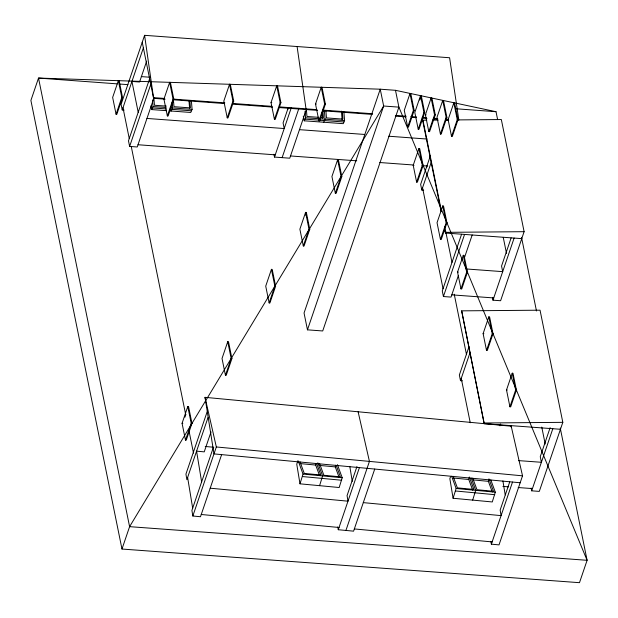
<?xml version="1.0" encoding="UTF-8"?>
<svg xmlns="http://www.w3.org/2000/svg" width="618" height="618" viewBox="0 0 618 618"><rect width="100%" height="100%" fill="white"/><g stroke="black" fill="none" stroke-linecap="round" stroke-linejoin="round"><path stroke-width="0.93" d="M297.714 460.92L296.764 464.265L299.985 483.824L339.174 487.517L342.217 477.753L337.42 464.659M299.985 483.824L303.029 474.06L298.224 460.966M319.267 474.817L315.682 465.053L316.061 463.392M338.865 476.671L335.28 466.899L335.659 465.238M490.831 479.97L495.312 492.191L492.268 501.955L453.079 498.255L456.123 488.49L451.642 476.277M472.685 490.144L468.776 479.491L469.348 476.996L473.906 489.433L457.374 487.872L453.141 476.331M492.283 491.99L488.375 481.337L488.946 478.85L493.504 491.279L476.965 489.719L472.731 478.177M118.362 80.641L112.646 97.428L116.06 114.245L116.825 114.307L122.534 97.52L119.119 80.695L118.362 80.641L121.777 97.459L116.06 114.245M458.85 120.085L449.595 57.744L144.589 35.319L121.089 104.372L122.225 109.973L124.133 110.12M122.225 109.973L143.368 47.864M146.667 61.128L139.568 82.001L131.935 81.437L138.2 112.275M149.633 78.702L128.482 140.819L129.626 146.42L137.25 146.984L154.067 97.574M129.626 146.42L150.769 84.311M165.122 99.174L153.612 98.332L144.589 35.319M166.582 110.684L151.704 109.587L153.048 106.528L152.515 99.985M169.649 82.341L163.932 99.127L167.347 115.945L168.111 116.006L173.828 99.22L170.406 82.395L169.649 82.341L173.063 99.158L167.347 115.945M171.225 111.024L172.569 107.965L172.105 102.356M191.395 100.989L192.09 109.394L190.746 112.461L169.371 110.885M229.541 84.257L223.824 101.043L227.239 117.868L228.003 117.922L233.72 101.136L230.298 84.311L229.541 84.257L232.955 101.082L227.239 117.868M271.024 102.58L276.74 85.794L277.497 85.848L280.912 102.673L275.203 119.459L274.438 119.405L271.024 102.58L271.789 102.634M121.978 549.039L129.595 526.66L383.654 106.018L380.24 89.193L38.517 78.069L30.9 100.456L121.978 549.039L579.483 582.681L587.1 560.302L560.256 428.081M274.438 119.405L280.155 102.619L276.74 85.794M288.328 107.509L283.075 122.936L284.218 128.536L146.96 118.447M182.071 423.307L187.779 406.52L188.544 406.574L191.959 423.4L186.25 440.186L185.485 440.132L182.071 423.307L182.828 423.361M184.936 417.181L185.84 414.531M306.574 108.791L289.749 158.2L274.5 157.08L291.317 107.671M185.485 440.132L191.201 423.345L187.779 406.52M282.125 157.636L298.919 108.312M490.901 541.36L491.364 544.157L499.02 544.883L522.527 475.829L511.202 426.211L205.014 397.335L213.975 453.898L520.163 482.766M306.119 109.548L297.096 46.535M227.741 341.692L222.024 358.479L225.439 375.296L226.203 375.358L231.912 358.571L228.498 341.746L227.741 341.692L231.155 358.51L225.439 375.296M343.902 112.206L344.597 120.61L343.253 123.67L304.21 120.804L305.555 117.744L305.014 111.201M207.084 411.982L185.941 474.091L186.86 479.684L208.003 417.575M315.512 104.033L321.221 87.238L321.986 87.3L325.4 104.118L319.684 120.904L318.927 120.85L315.512 104.033L316.269 104.087M211.024 431.905L204.226 451.866L196.57 451.148L201.63 481.885M318.927 120.85L324.643 104.063L321.221 87.238M271.433 269.34L265.725 286.126L269.139 302.944L269.896 303.005L275.613 286.219L272.198 269.394L271.433 269.34L274.856 286.157L269.139 302.944M323.732 122.24L325.076 119.174L324.38 110.769M213.055 448.313L191.912 510.422L192.831 516.007L200.487 516.733L221.63 454.624M192.831 516.007L216.339 446.961L205.014 397.335M305.586 212.376L299.877 229.162L303.291 245.987L304.048 246.041L309.765 229.255L306.35 212.438L305.586 212.376L309 229.201L303.291 245.987M305.446 215.087L306.35 212.438M337.644 159.722L331.928 176.509L335.342 193.326L336.107 193.388L341.824 176.601L338.409 159.776L337.644 159.722L341.059 176.539L335.342 193.326M307.463 329.842L304.048 313.017L380.24 89.193L395.489 90.313L398.904 107.138L322.712 330.962L307.463 329.842L383.654 106.018L398.904 107.138L587.1 560.302L129.595 526.66L38.517 78.069L117.335 83.87M409.989 93.511L404.272 110.298L407.687 127.115L408.452 127.169L414.168 110.383L410.754 93.565L409.989 93.511L413.403 110.328L407.687 127.115M420.518 95.643L414.809 112.43L418.224 129.255L418.981 129.309L424.697 112.522L421.283 95.697L420.518 95.643L423.94 112.468L418.224 129.255M419.776 100.116L420.68 97.466M426.775 120.17L422.951 120.201L422.727 120.873L441.097 211.348M425.4 114.793L431.117 98.007L431.882 98.061L435.296 114.886L429.58 131.673L428.815 131.611L425.4 114.793L426.165 114.848M413.21 165.315L418.927 148.529L419.692 148.583L423.106 165.4L417.389 182.186L416.625 182.132L413.21 165.315L413.975 165.369M428.815 131.611L434.531 114.824L431.117 98.007M442.72 100.471L437.003 117.258L440.418 134.083L441.182 134.137L446.899 117.35L443.485 100.533L442.72 100.471L446.134 117.296L440.418 134.083M416.625 182.132L422.341 165.346L418.927 148.529M430.282 156.076L420.642 184.388L421.785 189.996L423.693 190.135M319.576 485.671L322.619 475.906L317.822 462.812M421.785 189.996L431.495 161.46M453.836 102.843L448.127 119.629L451.542 136.447L452.299 136.508L458.015 119.722L454.601 102.897L453.836 102.843L457.25 119.66L451.542 136.447M442.758 205.91L437.042 222.696L440.456 239.521L441.221 239.575L446.938 222.789L443.523 205.964L442.758 205.91L446.173 222.735L440.456 239.521M356.949 466.559L347.069 495.597L347.98 501.183L210.197 488.197M374.724 469.054L353.581 531.163L338.27 529.726L359.413 467.61M521.746 238.625L445.493 233.025L444.574 226.698M345.925 530.445L369.433 461.399L358.108 411.773M461.569 234.261L442.272 290.923L443.415 296.532L451.04 297.096L458.347 275.62M443.415 296.532L464.558 234.423M457.552 272.082L463.268 255.296L464.033 255.358L467.447 272.175L461.731 288.961L460.966 288.907L457.552 272.082L458.317 272.144M464.458 257.667L472.183 234.987M460.966 288.907L466.683 272.121L463.268 255.296M531.117 488.027L531.681 490.831L539.305 491.387L562.813 422.341L540.047 310.19L461.661 310.854L484.203 423.67L560.456 429.278M468.992 346.721L459.352 375.033L460.487 380.642L462.395 380.781M460.487 380.642L469.896 353.017M511.132 237.907L501.553 266.034L502.689 271.642L466.474 268.977M457.366 119.915L501.337 119.544L524.11 231.688L500.603 300.742L492.979 300.178L514.122 238.069M483.114 333.627L488.823 316.841L489.587 316.895L493.002 333.72L487.285 350.506L486.528 350.452L483.114 333.627L483.871 333.681M486.528 350.452L492.245 333.658L488.823 316.841M450.429 477.019L449.858 478.695L453.079 498.255M484.203 423.67L461.661 310.854M506.513 389.973L512.229 373.187L512.986 373.249L516.409 390.066L510.692 406.853L509.927 406.798L506.513 389.973L507.278 390.035M472.67 500.109L475.713 490.344L471.233 478.123M499.962 425.817L500.58 424.002M509.927 406.798L515.644 390.012L512.229 373.187M510.978 426.883L511.202 426.211M509.734 481.901L500.163 510.028L501.074 515.621L363.291 502.627M491.364 544.157L512.507 482.048M550.144 427.648L540.263 456.687L541.399 462.287L518.525 460.611M531.681 490.831L552.824 428.714M432.515 120.124L438.247 120.077M445.895 120.008L448.768 119.985M445.725 232.353L524.11 231.688M484.427 422.998L562.813 422.341M141.306 76.601L149.942 77.242M119.259 84.009L127.903 84.643M456.617 108.814L496.022 111.711L497.56 119.266M413.403 110.328L414.168 110.383M324.643 104.063L325.4 104.118M423.94 112.468L424.697 112.522M280.155 102.619L280.912 102.673M434.531 114.824L435.296 114.886M232.955 101.082L233.72 101.136M446.134 117.296L446.899 117.35M457.25 119.66L458.015 119.722M153.843 97.659L164.396 98.432M173.025 99.073L224.821 102.882M232.492 103.445L271.82 106.335M279.49 106.899L316.895 109.649M322.65 110.074L372.523 113.743M395.543 115.435L406.096 116.207M410.893 116.563L416.648 116.987M422.403 117.405L426.235 117.69M433.906 118.254L437.745 118.532M445.416 119.096L448.297 119.313M173.063 99.158L173.828 99.22M173.758 99.815L224.589 103.554M232.26 104.118L272.546 107.076M279.259 107.571L317.629 110.39M323.384 110.815L372.299 114.415M395.319 116.107L405.864 116.879M411.619 117.304L416.416 117.652M422.171 118.077L426.968 118.432M433.681 118.926L437.521 119.204M446.15 119.846L448.065 119.985M121.777 97.459L122.534 97.52M166.358 106.126L154.461 105.253L153.843 97.768M318.857 117.343L306.961 116.47L306.343 108.984M320.688 117.474L323.43 117.675L322.897 111.132M153.048 106.528L166.064 107.486M170.715 107.826L192.09 109.394M305.555 117.744L344.597 120.61M152.275 107.911L166.219 108.938M169.942 109.208L191.317 110.776M304.782 119.119L343.824 121.993M299.467 129.664L364.736 134.461M388.73 136.223L427.123 139.05M422.341 165.346L423.106 165.4M138.015 144.743L275.265 154.84M290.514 155.96L356.74 160.827M379.776 162.526L413.365 164.991M422.009 165.632L427.764 166.049M341.059 176.539L341.824 176.601M446.173 222.735L446.938 222.789M309 229.201L309.765 229.255M466.683 272.121L467.447 272.175M451.804 294.856L493.736 297.938M274.856 286.157L275.613 286.219M492.245 333.658L493.002 333.72M231.155 358.51L231.912 358.571M515.644 390.012L516.409 390.066M191.201 423.345L191.959 423.4M502.897 486.42L508.614 486.837M518.147 487.54L532.446 488.591M216.339 446.961L522.527 475.829M205.222 446.459L213.836 447.27M300.07 463.585L315.682 465.053M319.668 465.431L335.28 466.899M453.164 478.015L468.776 479.491M472.762 479.862L488.375 481.337M303.029 474.06L342.217 477.753M456.123 488.49L495.312 492.191M302.457 476.548L341.654 480.24M455.551 490.986L494.748 494.678M201.244 514.493L339.035 527.486M354.338 528.931L492.121 541.916M395.489 90.313L496.022 111.711M336.177 465.3L340.41 476.841L323.871 475.281L319.637 463.739M316.578 463.454L320.812 474.995L304.28 473.434L300.047 461.893M521.522 237.32L536.478 310.978M503.245 237.351L506.497 253.388M541.754 427.061L545.207 444.041M492.407 297.374L492.979 300.178M445.671 231.263L451.99 262.387M422.951 120.201L441.515 211.619M444.728 229.255L445.493 233.025M454.23 294.199L466.513 354.701M426.435 165.485L426.814 167.354M422.542 187.756L443.036 288.691M461.252 378.409L470.252 422.743M303.26 116.13L304.21 120.804M287.478 107.602L287.857 109.471M273.928 154.276L274.5 157.08M142.233 42.256L153.612 98.332M150.946 105.848L151.704 109.587M131.271 146.559L185.717 414.74M188.953 430.676L193.511 453.118M122.99 107.741L129.247 138.579M502.913 480.943L505.207 494.918M349.819 466.513L352.268 481.414M337.807 526.93L338.27 529.726M187.617 477.444L192.677 508.181M342.411 112.569L342.951 119.112L326.482 117.899L325.941 111.356M341.414 111.14L342.102 119.56M322.125 112.515L322.581 118.123M189.834 100.417L190.452 107.903L173.982 106.69L173.442 100.139M188.984 100.865L189.602 108.343"/></g></svg>
